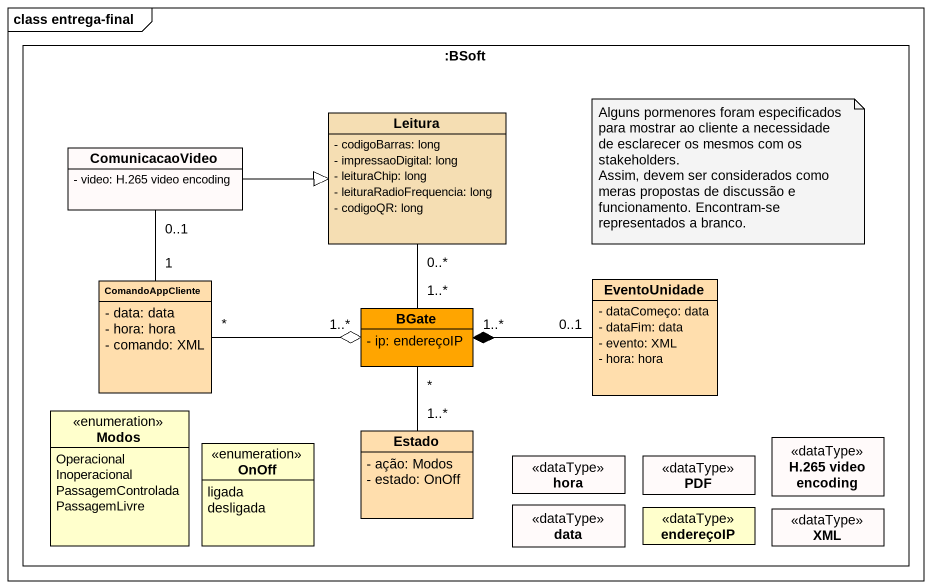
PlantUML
@startuml
mainframe class entrega-final
hide circle
hide empty members
skinparam classAttributeIconSize 0
rectangle ":BSoft" as BSoft {
  class Leitura #F5DEB3 {
    - codigoBarras: long
    - impressaoDigital: long
    - leituraChip: long
    - leituraRadioFrequencia: long
    - codigoQR: long
  }
  class ComunicacaoVideo #FFFAFA {
    - video: H.265 video encoding
  }
  class ComandoAppCliente #FFDEAD {
    - data: data
    - hora: hora
    - comando: XML
  }
  class BGate #FFA500 {
    - ip: endereçoIP
  }
  class EventoUnidade #FFDEAD {
    - dataComeço: data
    - dataFim: data
    - evento: XML
    - hora: hora
  }
  enum Modos {
    Operacional
    Inoperacional
    PassagemControlada
    PassagemLivre
  }
  enum OnOff {
    ligada
    desligada
  }
  class Estado #FFDEAD {
    - ação: Modos
    - estado: OnOff
  }
  class hora <<dataType>> #FFFAFA
  class PDF <<dataType>> #FFFAFA
  class "H.265 video encoding" as H_265_video_encoding <<dataType>> #FFFAFA
  class data <<dataType>> #FFFAFA
  class endereçoIP <<dataType>>
  class XML <<dataType>> #FFFAFA
}
Leitura "0..*" -- "1..*" BGate
ComunicacaoVideo -right-|> Leitura
ComunicacaoVideo "0..1" -- "1" ComandoAppCliente
ComandoAppCliente "*" -right-o "1..*" BGate
BGate "*" -- "1..*" Estado
EventoUnidade "0..1" -left-* "1..*" BGate
note as N1
  Alguns pormenores foram especificados para mostrar ao cliente a necessidade de esclarecer os mesmos com os stakeholders.
  Assim, devem ser considerados como meras propostas de discussão e funcionamento. Encontram-se representados a branco.
end note
@enduml
